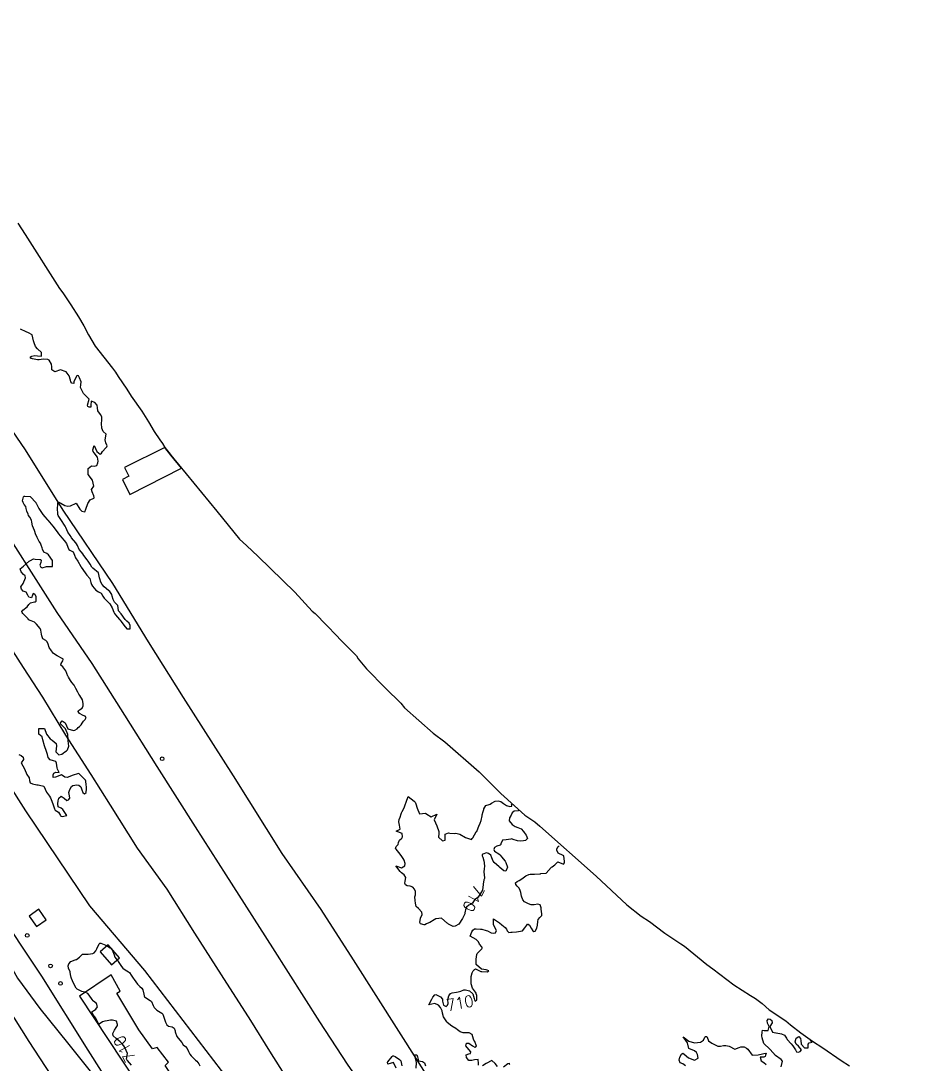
# Model space of a CAD drawing. Header units: metres. Extents: x 307586 to 320046, y 7427249 to 7434250.
# Drawn here: x 308590 to 308902.7, y 7433173.2 to 7433533.9 of the extents above; entities that cross this region are included whole.
import ezdxf
from ezdxf.enums import TextEntityAlignment as Align

# ---------------------------------------------------------------- set-up
doc = ezdxf.new("R2010")
doc.units = ezdxf.units.M
doc.header["$MEASUREMENT"] = 0
for name, color, linetype in [('Area', 45, 'Continuous'), ('Cotas', 45, 'Continuous'), ('Curvas de Nivel 1m', 11, 'Continuous'), ('Curvas de Nivel 5m', 15, 'Continuous'), ('Edificações', 30, 'Continuous'), ('Linha Férrea', 20, 'Continuous'), ('Postes', 20, 'Continuous')]:
    doc.layers.add(name, color=color, linetype=linetype)
doc.styles.add('Style-STANDARD', font='STANDARD.shx')

msp = doc.modelspace()

# ---------------------------------------------------------------- linework, layer by layer
at = {"layer": 'Area'}
msp.add_polyline3d([(308589.05, 7433464, 709.2), (308591.49, 7433460.07, 709.23), (308603.39, 7433441.43, 709.22), (308604.52, 7433439.87, 709.29), (308607.28, 7433435.72, 709.26), (308610.02, 7433431.55, 709.24), (308611.8, 7433428.47, 709.33), (308613.42, 7433425.41, 709.3), (308615.78, 7433421.48, 709.16), (308621.72, 7433413.78, 709.2), (308622.79, 7433412.44, 709.21), (308623.66, 7433410.92, 709.24), (308625.16, 7433408.76, 709.17), (308626.64, 7433406.57, 709.18), (308628.15, 7433404.14, 709.26), (308631.84, 7433398.93, 709.24), (308634.16, 7433395.26, 709.24), (308636.18, 7433391.98, 709.29), (308638.04, 7433389.1, 709.29), (308639.01, 7433387.82, 709.86), (308639.87, 7433386.43, 716.78), (308641.69, 7433384.08, 715.75), (308641.89, 7433383.74, 715.8), (308657.86, 7433364.33, 709.55), (308665.63, 7433354.75, 709.62), (308668.1, 7433352.54, 709.62), (308672.14, 7433348.76, 709.73), (308684.81, 7433336.34, 709.71), (308690.8, 7433329.82, 709.68), (308691.8, 7433328.97, 709.69), (308695.67, 7433324.95, 709.72), (308699.29, 7433321.31, 709.71), (308700.46, 7433320.04, 709.73), (308706.06, 7433314.31, 709.75), (308706.7, 7433313.27, 709.66), (308709.6, 7433309.89, 709.74), (308716.07, 7433303.23, 709.77), (308721.42, 7433297.94, 709.9), (308722.65, 7433296.43, 709.92), (308732.64, 7433287.57, 709.92), (308736.61, 7433284.68, 709.83), (308748.47, 7433274.27, 709.9), (308756.06, 7433266.72, 709.99), (308764.34, 7433259.27, 710.23), (308767.78, 7433256.92, 709.71), (308769.54, 7433255.42, 709.65), (308788.97, 7433238.19, 710.59), (308799.52, 7433228.3, 711.01), (308804.58, 7433224.38, 710.84), (308807.4, 7433222.48, 710.65), (308812.74, 7433218.52, 710.78), (308818.21, 7433214.81, 710.84), (308819.55, 7433213.93, 710.82), (308827.23, 7433207.65, 710.97), (308829.32, 7433206.17, 710.97), (308836.62, 7433200.58, 710.9), (308842.32, 7433196.87, 710.9), (308844.04, 7433195.9, 710.96), (308846.32, 7433194.14, 711.1), (308848.84, 7433191.96, 711), (308854.61, 7433188.15, 711), (308856.13, 7433186.73, 711.05), (308859.75, 7433184.06, 711.08), (308863.78, 7433181.08, 711.03), (308867.39, 7433178.87, 711.04), (308873.71, 7433174.45, 711.14), (308876.51, 7433172.62, 712.1)], dxfattribs=at)
at = {"layer": 'Curvas de Nivel 1m', "flags": 128}
for points, elevation in [([(308589.29, 7433280.23), (308590.16, 7433279.88), (308590.85, 7433279.34), (308590.97, 7433278.51), (308590.12, 7433277.35), (308591.27, 7433275.34), (308592.07, 7433273.33), (308592.91, 7433272.17), (308593.07, 7433271.31), (308593.23, 7433270.49), (308594.04, 7433270.05), (308595.51, 7433269.81), (308596.04, 7433269.73), (308596.43, 7433269.66), (308598.03, 7433269.25), (308598.94, 7433267.24), (308599.99, 7433265.84), (308600.34, 7433265.23), (308600.52, 7433264.68), (308601.05, 7433263.22), (308601.66, 7433261.48), (308601.77, 7433261.21), (308601.93, 7433261.02), (308603.02, 7433260.29), (308603.69, 7433259.18), (308603.91, 7433258.89), (308604.32, 7433258.76), (308605.91, 7433259.16), (308604.53, 7433261.17), (308603.94, 7433261.66), (308602.89, 7433262.15), (308602.84, 7433263.2), (308602.93, 7433264.24), (308603.15, 7433265.19), (308603.99, 7433265.78), (308604.98, 7433265.17), (308605.97, 7433264.38), (308606.55, 7433264.58), (308606.92, 7433265.15), (308606.85, 7433266), (308606.67, 7433267.15), (308606.97, 7433268.19), (308607.52, 7433269.14), (308608.04, 7433269.51), (308609.4, 7433269.76), (308610.04, 7433269.69), (308610.73, 7433269.1), (308611.1, 7433268.01), (308611.5, 7433267.1), (308612, 7433266.59), (308612.58, 7433267.08), (308612.77, 7433268.33), (308612.72, 7433269.08), (308612.66, 7433269.71), (308612.54, 7433271.08), (308612.36, 7433271.39), (308612.06, 7433271.68), (308610.65, 7433273.1), (308610.08, 7433273.68), (308609.6, 7433273.59), (308608.07, 7433273.13), (308606.06, 7433272.26), (308605.26, 7433272.36), (308604.07, 7433273.18), (308602.06, 7433272.41), (308601.18, 7433272.34), (308601.24, 7433273.22), (308601.47, 7433273.83), (308602.09, 7433274.19), (308603.24, 7433274.04), (308602.7, 7433275.2), (308602.54, 7433275.64), (308602.32, 7433277.21), (308602.13, 7433277.8), (308601.33, 7433278.02), (308600.14, 7433278.41), (308599.5, 7433279.24), (308599.21, 7433280.19), (308598.91, 7433281.24), (308598.19, 7433283.25), (308597.61, 7433285.26), (308597.37, 7433286.4), (308596.24, 7433287.28), (308596.27, 7433289.28), (308598.27, 7433289.25), (308598.93, 7433287.24), (308600.23, 7433285.65), (308600.82, 7433285.22), (308602.21, 7433284.04), (308602.4, 7433283.21), (308602.17, 7433281.21), (308603.13, 7433280.17), (308604.16, 7433280.34), (308604.63, 7433280.72), (308605.21, 7433281.17), (308605.81, 7433281.53), (308606.18, 7433281.91), (308606.61, 7433283.15), (308606.4, 7433284.98), (308606.39, 7433285.16), (308606.41, 7433285.34), (308606.24, 7433287.16), (308605.52, 7433289.17), (308604.28, 7433290.23), (308603.87, 7433290.77), (308603.76, 7433291.19), (308604.3, 7433291.85), (308605.36, 7433291.17), (308606.27, 7433289.16), (308608.26, 7433288.59), (308608.75, 7433288.64), (308609.46, 7433289.12), (308609.86, 7433289.53), (308610.28, 7433289.91), (308610.86, 7433290.53), (308611.24, 7433291.1), (308611.67, 7433291.73), (308612.31, 7433292.35), (308612.65, 7433293.08), (308612.32, 7433293.51), (308611.64, 7433293.78), (308610.33, 7433294.43), (308609.88, 7433295.11), (308609.96, 7433295.5), (308610.35, 7433295.72), (308611.25, 7433296.21), (308611.6, 7433297.1), (308611.64, 7433297.84), (308611.37, 7433299.1), (308610.41, 7433300.66), (308610.11, 7433301.11), (308609.74, 7433301.8), (308609.09, 7433303.12), (308608.45, 7433304.19), (308607.72, 7433305.14), (308607.18, 7433305.86), (308606.48, 7433306.96), (308606.37, 7433307.16), (308606.27, 7433307.38), (308605.58, 7433309.17), (308604.53, 7433310.5), (308603.91, 7433311.19), (308604, 7433311.72), (308604.55, 7433312.65), (308604.65, 7433313.08), (308604.63, 7433313.18), (308604.55, 7433313.29), (308604.29, 7433313.45), (308602.57, 7433314.33), (308601.33, 7433315.22), (308600.97, 7433315.61), (308600.59, 7433316.14), (308599.86, 7433317.24), (308599.47, 7433318.39), (308599.11, 7433319.25), (308598.64, 7433319.68), (308597.64, 7433320.27), (308597.28, 7433321.27), (308597.23, 7433321.84), (308596.96, 7433323.28), (308596.68, 7433323.84), (308595.46, 7433325.29), (308594.71, 7433326), (308593.62, 7433326.41), (308592.72, 7433326.83), (308592.54, 7433327.14), (308592.42, 7433327.32), (308590.75, 7433329.04), (308590.51, 7433329.35), (308590.41, 7433329.69), (308590.76, 7433330.18), (308592.2, 7433331.33), (308592.78, 7433332.08), (308593.39, 7433332.71), (308594.79, 7433333.03), (308595.03, 7433333.05), (308595.33, 7433333.29), (308595.38, 7433334.73), (308595.09, 7433335.3), (308594.83, 7433335.54), (308594.26, 7433335.88), (308594.06, 7433335.31), (308593.76, 7433334.36), (308592.81, 7433334.6), (308592.41, 7433335.33), (308591.88, 7433336.38), (308590.84, 7433336.69), (308590.21, 7433337.36), (308590.05, 7433338.17), (308590.87, 7433339.35), (308591.67, 7433341.34), (308591.52, 7433341.97), (308590.9, 7433342.49), (308590.11, 7433343.36), (308589.85, 7433344.44), (308590.94, 7433345.35), (308592.96, 7433347.13), (308593.09, 7433347.19), (308593.41, 7433347.32), (308594.43, 7433347.85), (308594.97, 7433347.79), (308596.58, 7433347.67), (308596.97, 7433347.67), (308597.08, 7433347.28), (308596.96, 7433346.62), (308596.57, 7433345.66), (308596.78, 7433345.28), (308596.94, 7433345.07), (308597.41, 7433344.8), (308598.94, 7433345.25), (308600.94, 7433345.23), (308601, 7433347.23), (308600.96, 7433347.33), (308599.54, 7433349.24), (308599, 7433349.76), (308597.97, 7433350.23), (308597.56, 7433351.27), (308597.41, 7433351.67), (308597.03, 7433352.58), (308596.78, 7433353.28), (308596.42, 7433353.9), (308595.64, 7433355.29), (308595.08, 7433356.59), (308594.85, 7433357.3), (308594.7, 7433357.69), (308594.1, 7433359.31), (308593.83, 7433360.61), (308593.67, 7433361.31), (308593.14, 7433362.26), (308592.71, 7433362.89), (308592.51, 7433363.33), (308592.06, 7433364.44), (308591.88, 7433365.34), (308591.79, 7433365.94), (308591.2, 7433366.67), (308590.81, 7433367.35), (308590.64, 7433367.93), (308590.93, 7433369.35), (308591.05, 7433369.54), (308591.24, 7433369.58), (308591.42, 7433369.54), (308593.23, 7433369.4), (308593.37, 7433369.32), (308595.2, 7433367.38), (308595.27, 7433367.3), (308595.33, 7433367.17), (308596.2, 7433365.29), (308597.16, 7433363.88), (308597.64, 7433363.27), (308598.31, 7433362.43), (308599.14, 7433361.53), (308599.4, 7433361.25), (308601.11, 7433359.23), (308602.6, 7433357.21), (308602.79, 7433356.91), (308603.08, 7433356.55), (308604.26, 7433355.19), (308605.05, 7433354.26), (308605.84, 7433353.17), (308606.3, 7433351.89), (308606.62, 7433351.16), (308607.01, 7433350.89), (308608.18, 7433350.31), (308608.62, 7433349.14), (308608.98, 7433348.22), (308609.77, 7433347.12), (308610.81, 7433345.24), (308610.9, 7433345.11), (308610.94, 7433345.05), (308612.27, 7433343.09), (308612.52, 7433342.69), (308612.9, 7433342.24), (308613.9, 7433341.07), (308614.26, 7433339.68), (308614.46, 7433339.06), (308614.86, 7433338.43), (308616.02, 7433337.05), (308616.84, 7433336.51), (308617.83, 7433336.02), (308618.38, 7433335.02), (308618.81, 7433334.32), (308620.15, 7433333), (308620.79, 7433332.31), (308621.66, 7433330.98), (308622.24, 7433329.5), (308622.43, 7433328.97), (308622.75, 7433328.52), (308624.17, 7433326.95), (308624.42, 7433326.64), (308624.72, 7433326.23), (308625.68, 7433324.93), (308626.68, 7433323.72), (308627.89, 7433323.7), (308627.88, 7433324.9), (308627.48, 7433325.68), (308626.72, 7433326.37), (308626.13, 7433326.93), (308624.75, 7433328.94), (308623.76, 7433329.95), (308623.71, 7433330.96), (308623.55, 7433331.72), (308622.79, 7433332.61), (308622.44, 7433332.97), (308621.98, 7433333.8), (308621.6, 7433334.98), (308621.45, 7433335.6), (308620.84, 7433336.61), (308620.39, 7433336.99), (308618.86, 7433338.24), (308618.13, 7433339.02), (308617.67, 7433339.82), (308617.3, 7433341.03), (308617.24, 7433341.38), (308616.91, 7433343.04), (308614.94, 7433344.64), (308614.57, 7433345.06), (308614.03, 7433346), (308613.33, 7433347.08), (308612.97, 7433347.52), (308611.76, 7433349.1), (308611.49, 7433349.6), (308611, 7433350.21), (308610.22, 7433351.12), (308609.62, 7433352.54), (308609.33, 7433353.13), (308609.04, 7433353.44), (308607.59, 7433355.15), (308607.39, 7433355.48), (308607.07, 7433355.98), (308606.31, 7433357.17), (308605.6, 7433358.68), (308605.36, 7433359.18), (308605.12, 7433359.56), (308604.04, 7433361.19), (308603.15, 7433362.57), (308602.89, 7433362.94), (308602.8, 7433363.21), (308602.77, 7433363.6), (308602.7, 7433365.21), (308602.78, 7433366.78), (308602.8, 7433367.21), (308602.93, 7433367.48), (308603.21, 7433367.52), (308603.81, 7433367.19), (308605.19, 7433366.34), (308606.3, 7433366.07), (308607.19, 7433366.26), (308609.2, 7433367.13), (308610.41, 7433365.12), (308611.17, 7433364.43), (308612.12, 7433364.15), (308612.47, 7433365.09), (308613.2, 7433367.08), (308613.98, 7433368.32), (308615.23, 7433368.86), (308615.35, 7433368.94), (308615.37, 7433369.06), (308615.24, 7433369.7), (308614.72, 7433371.07), (308614.43, 7433371.9), (308615.27, 7433373.06), (308614.8, 7433375.07), (308613.32, 7433377.08), (308613.35, 7433379.08), (308614.41, 7433380.02), (308615.36, 7433379.99), (308616.26, 7433380.15), (308616.65, 7433381.05), (308616.77, 7433381.66), (308616.58, 7433383.05), (308615.42, 7433384.6), (308615.09, 7433385.06), (308614.94, 7433385.55), (308615.44, 7433387.06), (308616.31, 7433385.05), (308617.41, 7433384.04), (308617.97, 7433384.48), (308618.32, 7433385.03), (308619.44, 7433386.28), (308619.78, 7433386.66), (308619.85, 7433387.01), (308619.46, 7433388.04), (308619.14, 7433389.02), (308619.49, 7433391.01), (308618.46, 7433391.98), (308618.09, 7433393.03), (308617.92, 7433394.65), (308617.92, 7433395.03), (308618.01, 7433395.49), (308618.06, 7433397.03), (308617.58, 7433397.86), (308616.66, 7433399.05), (308616.56, 7433400.09), (308616.45, 7433401.05), (308615.62, 7433401.99), (308614.32, 7433402.38), (308614.28, 7433401.07), (308614.29, 7433400.39), (308613.61, 7433400.32), (308613.14, 7433400.62), (308613.06, 7433401.09), (308613.63, 7433403.08), (308611.66, 7433405.11), (308610.64, 7433407.12), (308610.74, 7433408.08), (308610.84, 7433409.12), (308610.36, 7433410.49), (308609.98, 7433411.13), (308609.73, 7433411.28), (308609.45, 7433411.13), (308608.77, 7433410.19), (308608.41, 7433409.15), (308608.33, 7433408.52), (308607.7, 7433408.63), (308607.28, 7433409.16), (308607.19, 7433409.69), (308606.74, 7433411.17), (308605.75, 7433412.53), (308603.75, 7433413.2), (308601.75, 7433412.56), (308600.7, 7433413.24), (308600.77, 7433414.24), (308600.68, 7433415.24), (308599.8, 7433416.62), (308599.42, 7433416.88), (308597.8, 7433416.94), (308596.42, 7433416.67), (308595.8, 7433416.69), (308594.09, 7433417.03), (308593.8, 7433417.12), (308593.65, 7433417.17), (308593.36, 7433417.33), (308593.39, 7433417.74), (308593.81, 7433417.99), (308594.89, 7433418.24), (308595.82, 7433418.13), (308597.15, 7433417.95), (308597.16, 7433419.29), (308595.84, 7433420.47), (308595.07, 7433421.31), (308594.6, 7433422.58), (308594.46, 7433423.31), (308593.9, 7433425.32), (308592.64, 7433426.07), (308591.91, 7433426.42), (308589.92, 7433427.37)], 709), ([(308852.9, 7433172.19), (308853.42, 7433174.18), (308852.93, 7433174.82), (308850.95, 7433176.21), (308849.14, 7433178.23), (308848.98, 7433178.4), (308847, 7433180.26), (308846.34, 7433182.27), (308846.28, 7433183.02), (308846.34, 7433184.27), (308846.43, 7433184.89), (308847.05, 7433184.84), (308848.48, 7433184.81), (308848.74, 7433186.24), (308848.21, 7433187.37), (308848.06, 7433188.25), (308848.51, 7433188.83), (308849.1, 7433188.75), (308849.67, 7433188.22), (308849.86, 7433187.45), (308849.07, 7433186.23), (308849.98, 7433184.22), (308851.04, 7433184.05), (308851.23, 7433184.02), (308853.04, 7433183.66), (308854.04, 7433183.18), (308854.82, 7433182.16), (308854.88, 7433182.02), (308855.02, 7433181.74), (308856.39, 7433180.15), (308856.99, 7433179.56), (308857.95, 7433178.13), (308858.28, 7433177.44), (308858.97, 7433177.33), (308859.54, 7433177.53), (308859.98, 7433178.1), (308858.99, 7433179.39), (308858.17, 7433180.12), (308857.81, 7433180.93), (308858.12, 7433182.12), (308859.03, 7433182.78), (308859.58, 7433182.1), (308859.71, 7433181.41), (308859.9, 7433180.1), (308860.98, 7433178.81), (308862.3, 7433178.76), (308862.22, 7433180.08), (308862.57, 7433180.51), (308863.67, 7433180.73), (308863.01, 7433181.4)], 711), ([(308819.85, 7433172.58), (308818.91, 7433173.26), (308817.96, 7433173.65), (308817.69, 7433174.61), (308817.94, 7433175.61), (308818.42, 7433176.6), (308818.96, 7433176.93), (308819.45, 7433176.59), (308820.93, 7433175.33), (308822.92, 7433174.55), (308824.27, 7433175.2), (308824.02, 7433176.53), (308823.65, 7433177.23), (308822.97, 7433177.79), (308820.97, 7433178.57), (308820.5, 7433180.58), (308819.02, 7433182.59), (308821.01, 7433181.07), (308823, 7433180.55), (308825, 7433180.72), (308826.08, 7433181.44), (308826.53, 7433182.5), (308826.82, 7433182.7), (308827.03, 7433182.73), (308827.22, 7433182.69), (308827.36, 7433182.49), (308827.77, 7433181.24), (308829, 7433180.47), (308830.99, 7433179.45), (308831.99, 7433179.44), (308832.99, 7433179.65), (308833.75, 7433179.66), (308834.99, 7433179.38), (308836.97, 7433178.38), (308838.45, 7433178.89), (308838.98, 7433179.14), (308840.15, 7433179.17), (308840.98, 7433178.75), (308841.42, 7433178.33), (308842.95, 7433176.31), (308844.95, 7433176.43), (308846.49, 7433176.74), (308846.96, 7433176.91), (308847.72, 7433177.01), (308847.49, 7433176.25), (308847.35, 7433175.86), (308846.94, 7433175.54), (308845.66, 7433175.56), (308846.03, 7433174.27), (308846.92, 7433173.69), (308847.72, 7433173.06)], 711)]:
    msp.add_lwpolyline(points, dxfattribs=dict(at, elevation=elevation))
at = {"layer": 'Curvas de Nivel 5m', "elevation": 710, "flags": 128}
for points in [[(308762.37, 7433260.86), (308761.95, 7433260.78), (308760.62, 7433260.63), (308759.94, 7433260.04), (308759.54, 7433259.32), (308758.99, 7433258.39), (308758.83, 7433257.33), (308759.89, 7433256.06), (308761.01, 7433255.3), (308761.88, 7433254.98), (308763.09, 7433254.49), (308763.87, 7433253.63), (308764.1, 7433253.26), (308764.72, 7433252.39), (308765.18, 7433251.25), (308764.55, 7433250.53), (308763.82, 7433250.38), (308762.86, 7433250.31), (308761.82, 7433250.38), (308760.24, 7433250.89), (308759.83, 7433251.04), (308759.5, 7433250.99), (308757.83, 7433250.74), (308756.6, 7433250.57), (308756.05, 7433249.36), (308756.02, 7433249.15), (308755.81, 7433248.95), (308754.59, 7433248.59), (308753.8, 7433248.07), (308753.54, 7433247.38), (308753.78, 7433246.77), (308755.3, 7433245.84), (308755.77, 7433245.52), (308755.89, 7433245.36), (308756.27, 7433244.84), (308757.45, 7433243.34), (308757.74, 7433242.95), (308758.29, 7433241.33), (308757.7, 7433239.9), (308757.01, 7433240.03), (308755.71, 7433241.12), (308755.44, 7433241.36), (308753.74, 7433242.94), (308753.33, 7433243.39), (308752.93, 7433244.56), (308752.53, 7433245.4), (308751.77, 7433245.97), (308751, 7433246.2), (308749.77, 7433245.83), (308749.56, 7433245.64), (308749.5, 7433245.43), (308749.55, 7433245.22), (308749.76, 7433244.72), (308750.17, 7433243.43), (308750.28, 7433242.88), (308750.33, 7433241.42), (308750.22, 7433240.91), (308750.1, 7433239.43), (308750.24, 7433238.87), (308750.39, 7433237.42), (308750.18, 7433236.91), (308749.94, 7433235.43), (308749.91, 7433235.16), (308749.7, 7433233.43), (308749.68, 7433233.38), (308749.62, 7433233.29), (308748.5, 7433231.45), (308748.14, 7433230.91), (308747.59, 7433230.45), (308746.99, 7433230.06), (308746.6, 7433229.47), (308746.2, 7433228.84), (308745.56, 7433228.38), (308744.93, 7433228.12), (308744.15, 7433227.49), (308743.95, 7433227.09), (308743.61, 7433225.5), (308743.6, 7433225.42), (308743.52, 7433225.11), (308742.8, 7433223.51), (308741.48, 7433221.53), (308740.18, 7433220.83), (308739.47, 7433220.72), (308737.94, 7433221.57), (308737.69, 7433221.78), (308737.49, 7433221.96), (308735.5, 7433223.6), (308733.67, 7433223.45), (308733.5, 7433223.41), (308732.97, 7433223.1), (308731.49, 7433222.16), (308731.14, 7433222), (308730.3, 7433221.66), (308729.78, 7433221.36), (308729.48, 7433221.29), (308728.26, 7433221.69), (308727.98, 7433222.18), (308728.26, 7433223.69), (308728.75, 7433224.92), (308728.74, 7433225.68), (308727.54, 7433226.97), (308726.77, 7433227.71), (308726.45, 7433228.83), (308726.36, 7433229.71), (308726.32, 7433230.98), (308726.47, 7433231.71), (308726.48, 7433232.85), (308726.16, 7433233.71), (308725.63, 7433234.4), (308724.63, 7433234.73), (308723.63, 7433234.8), (308723.01, 7433235.13), (308722.84, 7433235.75), (308722.97, 7433236.44), (308723.17, 7433237.75), (308722.54, 7433238.61), (308721.69, 7433239.31), (308721.24, 7433239.77), (308719.71, 7433241.79), (308721.71, 7433241.02), (308722.77, 7433241.75), (308722.89, 7433242.59), (308722.58, 7433243.76), (308722.25, 7433244.26), (308721.76, 7433244.99), (308721.25, 7433245.78), (308719.79, 7433247.49), (308719.63, 7433247.79), (308719.8, 7433248.42), (308720.51, 7433249.08), (308720.65, 7433249.78), (308720.99, 7433250.61), (308721.83, 7433251.29), (308722.03, 7433251.77), (308721.85, 7433252.93), (308719.86, 7433253.79), (308721.2, 7433254.44), (308721.01, 7433255.78), (308720.74, 7433256.94), (308720.86, 7433257.78), (308721.18, 7433258.52), (308721.56, 7433259.77), (308721.64, 7433260.07), (308721.94, 7433260.57), (308722.57, 7433261.76), (308722.89, 7433262.83), (308723.22, 7433263.75), (308724, 7433265.74), (308725.99, 7433264.12), (308726.34, 7433263.72), (308726.56, 7433263.13), (308727.03, 7433261.71), (308727.93, 7433259.7), (308729.94, 7433260.01), (308730.44, 7433259.66), (308731.92, 7433258.65), (308733.93, 7433259.62), (308732.91, 7433257.64), (308733.88, 7433255.62), (308734.61, 7433253.61), (308734.52, 7433252.95), (308734.47, 7433251.61), (308735.82, 7433250.4), (308736.76, 7433250.66), (308736.7, 7433251.59), (308736.75, 7433252.69), (308737.86, 7433253.13), (308738.37, 7433253.06), (308739.85, 7433252.95), (308740.41, 7433252.99), (308741.85, 7433252.71), (308743.83, 7433251.5), (308745.83, 7433250.84), (308746.14, 7433251.17), (308746.28, 7433251.48), (308746.85, 7433252.47), (308747.48, 7433253.46), (308747.68, 7433253.64), (308747.87, 7433253.91), (308748.44, 7433255.45), (308748.81, 7433256.53), (308749.18, 7433257.44), (308749.5, 7433259), (308749.54, 7433259.44), (308749.94, 7433260.58), (308750.11, 7433261.27), (308750.15, 7433261.43), (308750.81, 7433262.59), (308751.98, 7433262.96), (308752.33, 7433263.05), (308752.77, 7433263.4), (308753.99, 7433264.16), (308755.09, 7433264.27), (308755.99, 7433264), (308756.98, 7433263.35), (308757.97, 7433262.65), (308759.07, 7433262.22), (308759.83, 7433262.39), (308759.76, 7433262.79), (308759.57, 7433263.12)], [(308748.28, 7433172.82), (308748.23, 7433173.44), (308748.21, 7433174.73), (308746.92, 7433174.7), (308745.99, 7433174.4), (308744.91, 7433174.4), (308744.12, 7433175.49), (308744.02, 7433176.41), (308744.94, 7433176.71), (308745.55, 7433176.86), (308745.59, 7433177.47), (308744.96, 7433178.21), (308743.91, 7433179.49), (308744.1, 7433180.38), (308744.99, 7433180.41), (308746.2, 7433179.47), (308746.97, 7433179.02), (308747.64, 7433179.45), (308747, 7433181.03), (308746.7, 7433181.46), (308746.61, 7433181.86), (308746.06, 7433183.47), (308745.03, 7433183.95), (308744.56, 7433183.95), (308743.03, 7433184.02), (308741.9, 7433184.39), (308741.04, 7433185.04), (308740.39, 7433185.54), (308739.06, 7433186.36), (308737.5, 7433187.57), (308737.3, 7433187.8), (308737.08, 7433188.1), (308736.16, 7433189.59), (308735.85, 7433190.85), (308735.69, 7433191.59), (308735.13, 7433192.72), (308734.4, 7433193.61), (308733.15, 7433194.14), (308731.14, 7433193.65), (308732.14, 7433195.64), (308732.49, 7433196.32), (308733.19, 7433197.15), (308733.53, 7433197.27), (308735.18, 7433196.5), (308735.82, 7433195.59), (308735.81, 7433194.94), (308736.22, 7433193.59), (308737.14, 7433193.15), (308737.61, 7433193.57), (308737.78, 7433194.2), (308737.7, 7433195.57), (308737.99, 7433196.76), (308738.62, 7433197.56), (308739.2, 7433197.87), (308740.66, 7433198.07), (308741.2, 7433198.13), (308742.12, 7433198.43), (308743.21, 7433198.82), (308743.81, 7433198.89), (308745.2, 7433198.54), (308746.29, 7433197.47), (308746.79, 7433195.85), (308746.86, 7433195.46), (308747.16, 7433195), (308747.68, 7433195.45), (308747.73, 7433196.9), (308747.52, 7433197.46), (308747.43, 7433197.69), (308747.2, 7433198.06), (308746.18, 7433199.47), (308745.78, 7433200.93), (308745.73, 7433201.48), (308745.7, 7433203.04), (308745.74, 7433203.48), (308746.05, 7433204.7), (308746.47, 7433205.47), (308746.85, 7433205.91), (308747.29, 7433206.13), (308748.64, 7433205.44), (308749.09, 7433205.24), (308749.28, 7433205.25), (308749.47, 7433205.24), (308751.28, 7433205.06), (308751.82, 7433205.4), (308751.29, 7433205.71), (308750.96, 7433205.74), (308749.29, 7433206.05), (308747.55, 7433207.46), (308747.48, 7433207.63), (308747.45, 7433209.46), (308747.69, 7433211.12), (308747.86, 7433211.45), (308749.38, 7433213.03), (308749.5, 7433213.31), (308749.5, 7433213.43), (308749.39, 7433213.69), (308748.64, 7433214.69), (308748.31, 7433215.45), (308747.42, 7433216.33), (308745.43, 7433217.48), (308746, 7433218.92), (308746.27, 7433219.47), (308746.91, 7433220.02), (308747.46, 7433219.99), (308749.01, 7433219.89), (308749.46, 7433219.83), (308750.99, 7433219.41), (308751.45, 7433219.24), (308752.67, 7433218.61), (308753.44, 7433218.45), (308754.21, 7433218.61), (308754.48, 7433219.37), (308753.48, 7433221.38), (308753.5, 7433223.38), (308755.49, 7433221.99), (308756.4, 7433221.35), (308757.47, 7433220.39), (308757.97, 7433219.84), (308758.23, 7433219.33), (308758.8, 7433218.67), (308759.45, 7433218.76), (308759.92, 7433218.84), (308761.45, 7433218.92), (308763.45, 7433219.26), (308764.36, 7433220.36), (308764.95, 7433221.25), (308765.17, 7433221.56), (308765.49, 7433221.62), (308765.87, 7433221.24), (308766.44, 7433220.25), (308767.09, 7433219.22), (308767.45, 7433219.02), (308767.84, 7433219.21), (308768.42, 7433220.25), (308768.67, 7433221.2), (308768.79, 7433222.5), (308768.92, 7433223.2), (308769.51, 7433223.83), (308770.17, 7433224.53), (308770.15, 7433225.18), (308769.95, 7433226.79), (308769.95, 7433227.19), (308769.56, 7433228.24), (308768.8, 7433228.44), (308767.56, 7433228.22), (308766.55, 7433228.24), (308765.57, 7433228.57), (308764.22, 7433229.25), (308763.58, 7433230.04), (308763.18, 7433231.27), (308762.88, 7433232.54), (308762.71, 7433233.27), (308762.37, 7433234.02), (308761.64, 7433234.72), (308761.22, 7433235.29), (308761.07, 7433235.88), (308761.66, 7433236.34), (308762.32, 7433236.62), (308763.29, 7433237.27), (308763.68, 7433237.6), (308764.64, 7433238.3), (308765.69, 7433238.75), (308766.11, 7433238.81), (308767.69, 7433238.88), (308769.5, 7433239), (308769.69, 7433239.02), (308769.84, 7433239.04), (308771.69, 7433239.17), (308773.36, 7433241.15), (308773.54, 7433241.31), (308773.72, 7433241.42), (308774.73, 7433242.13), (308775.74, 7433243.12), (308777.73, 7433242.3), (308778.01, 7433242.82), (308778.03, 7433243.1), (308778.01, 7433243.36), (308777.84, 7433245.1), (308777.76, 7433245.22), (308777.58, 7433245.29), (308775.78, 7433246.1), (308775.32, 7433247.12), (308775.32, 7433247.6), (308775.81, 7433248.46), (308776.21, 7433248.72)], [(308628.31, 7433172.88), (308626.9, 7433174.49), (308626.69, 7433174.68), (308626.6, 7433174.89), (308626.92, 7433176.89), (308626.02, 7433178.9), (308625.6, 7433179.55), (308624.97, 7433180.34), (308624.4, 7433180.93), (308622.99, 7433182.01), (308621.92, 7433182.96), (308621.86, 7433183.8), (308622.42, 7433184.95), (308623.03, 7433185.86), (308623.48, 7433186.49), (308623.51, 7433186.94), (308623.06, 7433188.02), (308621.67, 7433188.36), (308621.06, 7433188.36), (308619.87, 7433188.17), (308619.06, 7433188.01), (308618.22, 7433187.84), (308617.12, 7433187.01), (308617.08, 7433186.97), (308617.04, 7433186.95), (308617, 7433186.97), (308616.97, 7433187.01), (308616.89, 7433187.17), (308615.92, 7433189.03), (308615.62, 7433189.58), (308615.09, 7433190.28), (308614.7, 7433191.04), (308614.75, 7433191.39), (308615.1, 7433191.66), (308615.99, 7433192.15), (308616.57, 7433193.02), (308616.2, 7433194.09), (308615.14, 7433194.9), (308615.01, 7433195.04), (308614.67, 7433195.52), (308613.64, 7433197.06), (308613.17, 7433197.57), (308612.18, 7433198.08), (308611.18, 7433198.32), (308609.52, 7433199.11), (308609.2, 7433199.45), (308608.22, 7433201.12), (308607.53, 7433202.84), (308607.45, 7433203.13), (308607.25, 7433204.22), (308607.12, 7433204.99), (308607.06, 7433205.13), (308606.53, 7433206.39), (308606.42, 7433207.14), (308606.59, 7433207.84), (308607.31, 7433208.64), (308607.62, 7433208.82), (308608.49, 7433209.12), (308609.11, 7433209.31), (308609.32, 7433209.4), (308610.3, 7433210.12), (308611.23, 7433211.09), (308611.28, 7433211.14), (308611.33, 7433211.16), (308613.23, 7433211.16), (308613.33, 7433211.17), (308614.9, 7433211.49), (308615.34, 7433211.71), (308616, 7433212.38), (308616.34, 7433213.03), (308617.12, 7433214.75), (308617.3, 7433215.01), (308617.38, 7433215.06), (308617.68, 7433215.01), (308619.38, 7433214.27), (308620.89, 7433213.45), (308621.36, 7433213.18), (308621.48, 7433213.09), (308621.53, 7433212.97), (308621.62, 7433212.7), (308622.26, 7433210.96), (308622.56, 7433210.18), (308623.32, 7433209.17), (308623.52, 7433208.94), (308623.94, 7433208.29), (308624.82, 7433206.92), (308625.28, 7433206.42), (308626.1, 7433205.74), (308627.26, 7433205.1), (308627.56, 7433204.89), (308628.2, 7433203.93), (308628.87, 7433202.87), (308629.24, 7433202.4), (308630.42, 7433200.86), (308631.2, 7433200.02), (308631.82, 7433199.46), (308632.21, 7433198.83), (308632.59, 7433197.41), (308632.66, 7433196.83), (308632.81, 7433196.48), (308633.16, 7433196.25), (308634.76, 7433195.19), (308635.14, 7433194.93), (308635.22, 7433194.87), (308635.25, 7433194.8), (308635.8, 7433193.46), (308636.18, 7433192.78), (308637.11, 7433191.86), (308638.76, 7433190.75), (308639.09, 7433190.43), (308639.72, 7433188.74), (308640.09, 7433187.71), (308640.57, 7433186.73), (308641.04, 7433186.31), (308642.39, 7433186.06), (308643.03, 7433185.59), (308643.34, 7433184.7), (308643.42, 7433184.3), (308644.01, 7433182.69), (308644.98, 7433181.48), (308645.68, 7433180.67), (308646.2, 7433179.9), (308646.96, 7433179.3), (308647.54, 7433178.64), (308648.01, 7433177.57), (308648.41, 7433176.64), (308648.92, 7433176.03), (308650.42, 7433174.61), (308650.9, 7433174.15), (308651.55, 7433173.26), (308651.92, 7433172.59)], [(308719.81, 7433171.78), (308718.9, 7433173.79), (308716.9, 7433173.15), (308716.83, 7433173.82), (308716.84, 7433173.88), (308716.9, 7433173.98), (308718.41, 7433175.8), (308718.66, 7433176.06), (308718.93, 7433176.05), (308719.45, 7433175.78), (308720.91, 7433174.76), (308721.41, 7433174.27), (308721.57, 7433173.76), (308721.73, 7433172.59)], [(308726.78, 7433171.81), (308726.9, 7433173.7), (308726.35, 7433175.71), (308726.21, 7433176.43), (308726.93, 7433176.44), (308727.16, 7433175.7), (308727.57, 7433174.35), (308728.91, 7433174.05), (308729.63, 7433173.66), (308729.92, 7433172.63)], [(308754.89, 7433172.32), (308754.07, 7433173.37), (308752.91, 7433174.38), (308750.9, 7433173.41), (308749.72, 7433172.6)], [(308758.9, 7433173.08), (308759.02, 7433173.19), (308759.07, 7433173.31), (308758.9, 7433173.45), (308758.46, 7433173.32), (308756.89, 7433172.14)]]:
    msp.add_lwpolyline(points, dxfattribs=at)
at = {"layer": 'Edificações', "elevation": 716.78}
msp.add_lwpolyline([(308639.87, 7433386.43), (308625.91, 7433379.49), (308627.42, 7433376.46), (308625.13, 7433375.32), (308627.7, 7433370.16), (308645.61, 7433379.22), (308641.89, 7433383.74)], close=True, dxfattribs=at)
at = {"layer": 'Edificações'}
for points in [[(308592.88, 7433224.4), (308595.46, 7433220.73), (308598.79, 7433223.07), (308596.21, 7433226.74)], [(308617.5, 7433212.01), (308621.41, 7433207.55), (308624.11, 7433209.91), (308620.2, 7433214.38)], [(308610.35, 7433196.67), (308654.65, 7433129.6), (308659.61, 7433132.9), (308663.93, 7433135.55), (308661.14, 7433139.45), (308662.7, 7433140.56), (308660.07, 7433144.79), (308658.29, 7433144.12), (308652.29, 7433153.29), (308652.73, 7433153.65), (308644.43, 7433165.97), (308639.92, 7433172.76), (308641.06, 7433173.82), (308637.16, 7433178.98), (308635.57, 7433178.45), (308630.82, 7433185.08), (308623.2, 7433197.67), (308624.37, 7433198.38), (308621.25, 7433204.05)]]:
    msp.add_lwpolyline(points, close=True, dxfattribs=at)
at = {"layer": 'Linha Férrea'}
for points in [[(308389.34, 7433539.05), (308398.39, 7433530.39), (308413.58, 7433516.66), (308434.74, 7433496.89), (308454.19, 7433475.59), (308464.1, 7433462.7), (308473.12, 7433448.44), (308482.42, 7433433.87), (308491.49, 7433419.43), (308496.61, 7433410.9), (308507.77, 7433393.1), (308518.88, 7433375.5), (308528.01, 7433361.2), (308538.41, 7433344.67), (308550.68, 7433325.31), (308563.01, 7433305.6), (308575.23, 7433286.4), (308591.67, 7433260.78), (308613.83, 7433227.88), (308632.81, 7433205.53), (308661.98, 7433167.5), (308679.74, 7433143.66), (308683.69, 7433138.65)], [(308701.91, 7433056.52), (308678.32, 7433073.75), (308657.77, 7433091.16), (308641.76, 7433109), (308632.32, 7433121.81), (308614.21, 7433148.43), (308592.95, 7433181.04), (308569.95, 7433217.26), (308546.64, 7433252.62), (308532.31, 7433275.78), (308512.7, 7433306.9), (308496.24, 7433333.44), (308482.61, 7433358.16), (308470.8, 7433379.34), (308459.14, 7433400.91), (308445.67, 7433424.3), (308431.42, 7433450.51), (308421.5, 7433469.97), (308413.86, 7433485.89), (308409.72, 7433494.59)], [(308457.84, 7433421.19), (308462.31, 7433410.21), (308470.63, 7433394.31), (308482.14, 7433372), (308493.42, 7433351.85), (308510.29, 7433324.98), (308522.68, 7433305.54), (308535.18, 7433286.23), (308541.63, 7433275.77), (308547.97, 7433265.78), (308560.6, 7433245.79), (308584.31, 7433211.19), (308588.85, 7433202.91), (308596.65, 7433192.41), (308606.19, 7433180.58), (308616.33, 7433167.84), (308622.97, 7433159.53), (308626.79, 7433154.19), (308631.87, 7433148.25)], [(308819.72, 7432979.16), (308814.39, 7432986.47), (308807.84, 7432995.75), (308802.29, 7433006.06), (308794.16, 7433022.96), (308787.12, 7433042.56), (308784.19, 7433052.04), (308778.37, 7433074.41), (308770.21, 7433099.43), (308764.18, 7433113.43), (308755.21, 7433130.46), (308738.61, 7433156.44), (308720.68, 7433184.55), (308705.04, 7433209.21), (308693.89, 7433226.66), (308680.44, 7433245.97), (308663.53, 7433272.82), (308646.29, 7433299.98), (308634.12, 7433319.25), (308621.79, 7433339.37), (308604.66, 7433364.72), (308591.63, 7433385.64), (308577.54, 7433406.04)], [(308581.25, 7433362.55), (308592.77, 7433344.61), (308602.52, 7433329.38), (308614.55, 7433311.68), (308625.82, 7433293.79), (308637.03, 7433276.08), (308650.27, 7433255.21), (308660.97, 7433238.65), (308677.01, 7433213.44), (308693.25, 7433187.85), (308702.86, 7433173.21), (308715.98, 7433154.43), (308731.13, 7433130.99), (308744.82, 7433109.73), (308758, 7433089.04), (308772.46, 7433066.76), (308779.27, 7433054.97), (308782.96, 7433046.69), (308785.7, 7433041.67), (308790.64, 7433032.76)], [(308584.28, 7433320.59), (308590.83, 7433310.36), (308597.52, 7433300.05), (308605.51, 7433286.97), (308614.26, 7433273.28), (308620.87, 7433262.74), (308630.23, 7433247.91), (308640.53, 7433233.71), (308650.04, 7433218.46), (308659.25, 7433204.05), (308669.4, 7433188.26), (308676.06, 7433177.66), (308685.3, 7433162.94), (308692.57, 7433151.83), (308697.09, 7433144.68), (308704.85, 7433132.47), (308711.51, 7433121.78), (308718.3, 7433111.81)], [(308580.54, 7433228.38), (308597.13, 7433203.6), (308613.17, 7433177.98), (308625.39, 7433158.76), (308635.94, 7433141.66), (308649.61, 7433121.33), (308667.48, 7433094.54), (308678.68, 7433080.31), (308686.3, 7433071.81), (308691.72, 7433066.38), (308701.76, 7433056.64), (308716.18, 7433045.13), (308739.72, 7433028.21), (308769.14, 7433007.57), (308790.19, 7432991.89), (308812.75, 7432975.87), (308832.86, 7432961.68), (308854.59, 7432946.27), (308883.61, 7432924.82), (308892.34, 7432917.33), (308902.72, 7432907.09)]]:
    msp.add_lwpolyline(points, dxfattribs=at)
at = {"layer": 'Postes'}
for centre in [(308638.9, 7433278.77), (308592.26, 7433217.69), (308600.32, 7433207.15), (308603.75, 7433201.1)]:
    msp.add_circle(centre, 0.629, dxfattribs=at)

# ---------------------------------------------------------------- texts
at = {"layer": 'Cotas', "style": 'Style-STANDARD'}
for rotation, p in [(241.1637, (308746.61, 7433230.47, 710)), (10.7161, (308741.88, 7433194.3, 710)), (119.2663, (308625.88, 7433178.46, 710))]:
    msp.add_text('710', height=4, rotation=rotation, dxfattribs=at).set_placement(p, align=Align.MIDDLE_CENTER)

doc.saveas('drawing.dxf')
